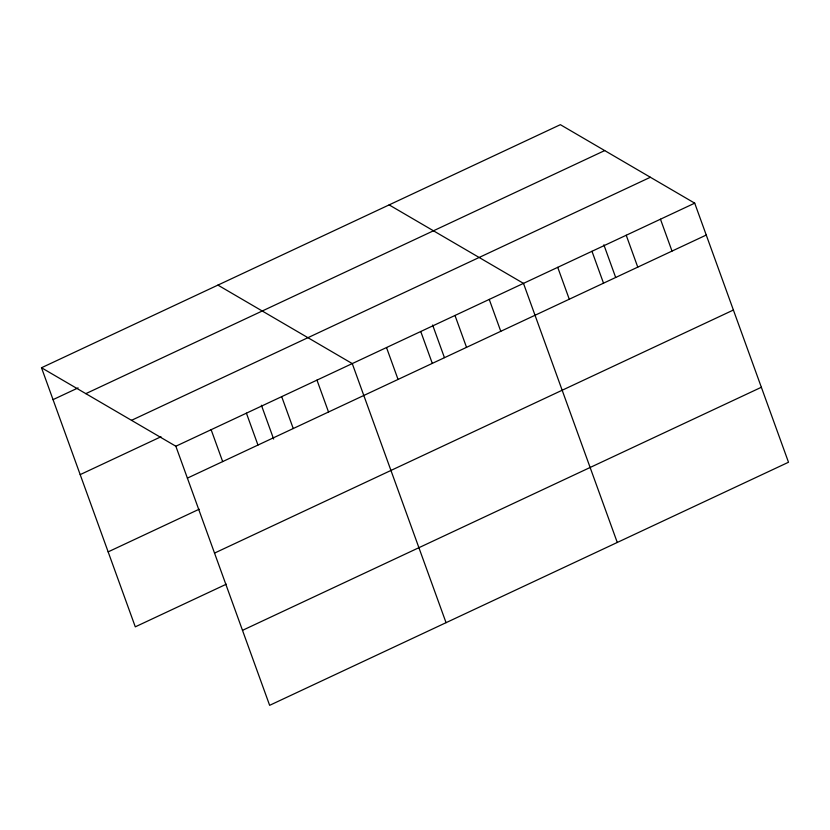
<?xml version="1.0" encoding="UTF-8"?>
<svg xmlns="http://www.w3.org/2000/svg" width="830" height="830" viewBox="0 0 830 830"><rect width="100%" height="100%" fill="white"/><g stroke="black" fill="none" stroke-linecap="round" stroke-linejoin="round"><path stroke-width="1.25" d="M41.5 367.752L560.364 124.676L694.71 203.163L788.5 462.248L269.636 705.324L175.846 446.229L41.5 367.752L135.29 626.837L226.341 584.185M53.037 399.635L78.082 387.901M85.832 393.648L604.697 150.572M131.514 420.333L650.378 177.257M80.188 474.615L160.989 436.756M175.846 446.229L694.71 203.163M187.393 478.122L706.257 235.046M108.149 551.867L199.2 509.205M214.534 553.091L733.398 310.026M242.495 630.343L761.359 387.268M389.135 204.896L523.481 283.372L617.271 542.467M217.917 285.105L352.262 363.592L446.052 622.676M660.462 219.203L672.01 251.085M626.225 235.243L637.762 267.125M603.856 244.819L615.653 277.407M591.977 251.293L603.514 283.175M557.729 267.333L569.276 299.215M489.244 299.412L500.781 331.305M454.996 315.462L466.533 347.345M432.627 325.028L444.424 357.616M420.748 331.502L432.295 363.384M386.51 347.542L398.047 379.424M316.977 380.119L328.524 412.002M281.692 396.647L293.239 428.529M261.409 405.248L273.641 439.039M246.417 413.174L257.954 445.056M211.131 429.701L222.668 461.584"/></g></svg>
